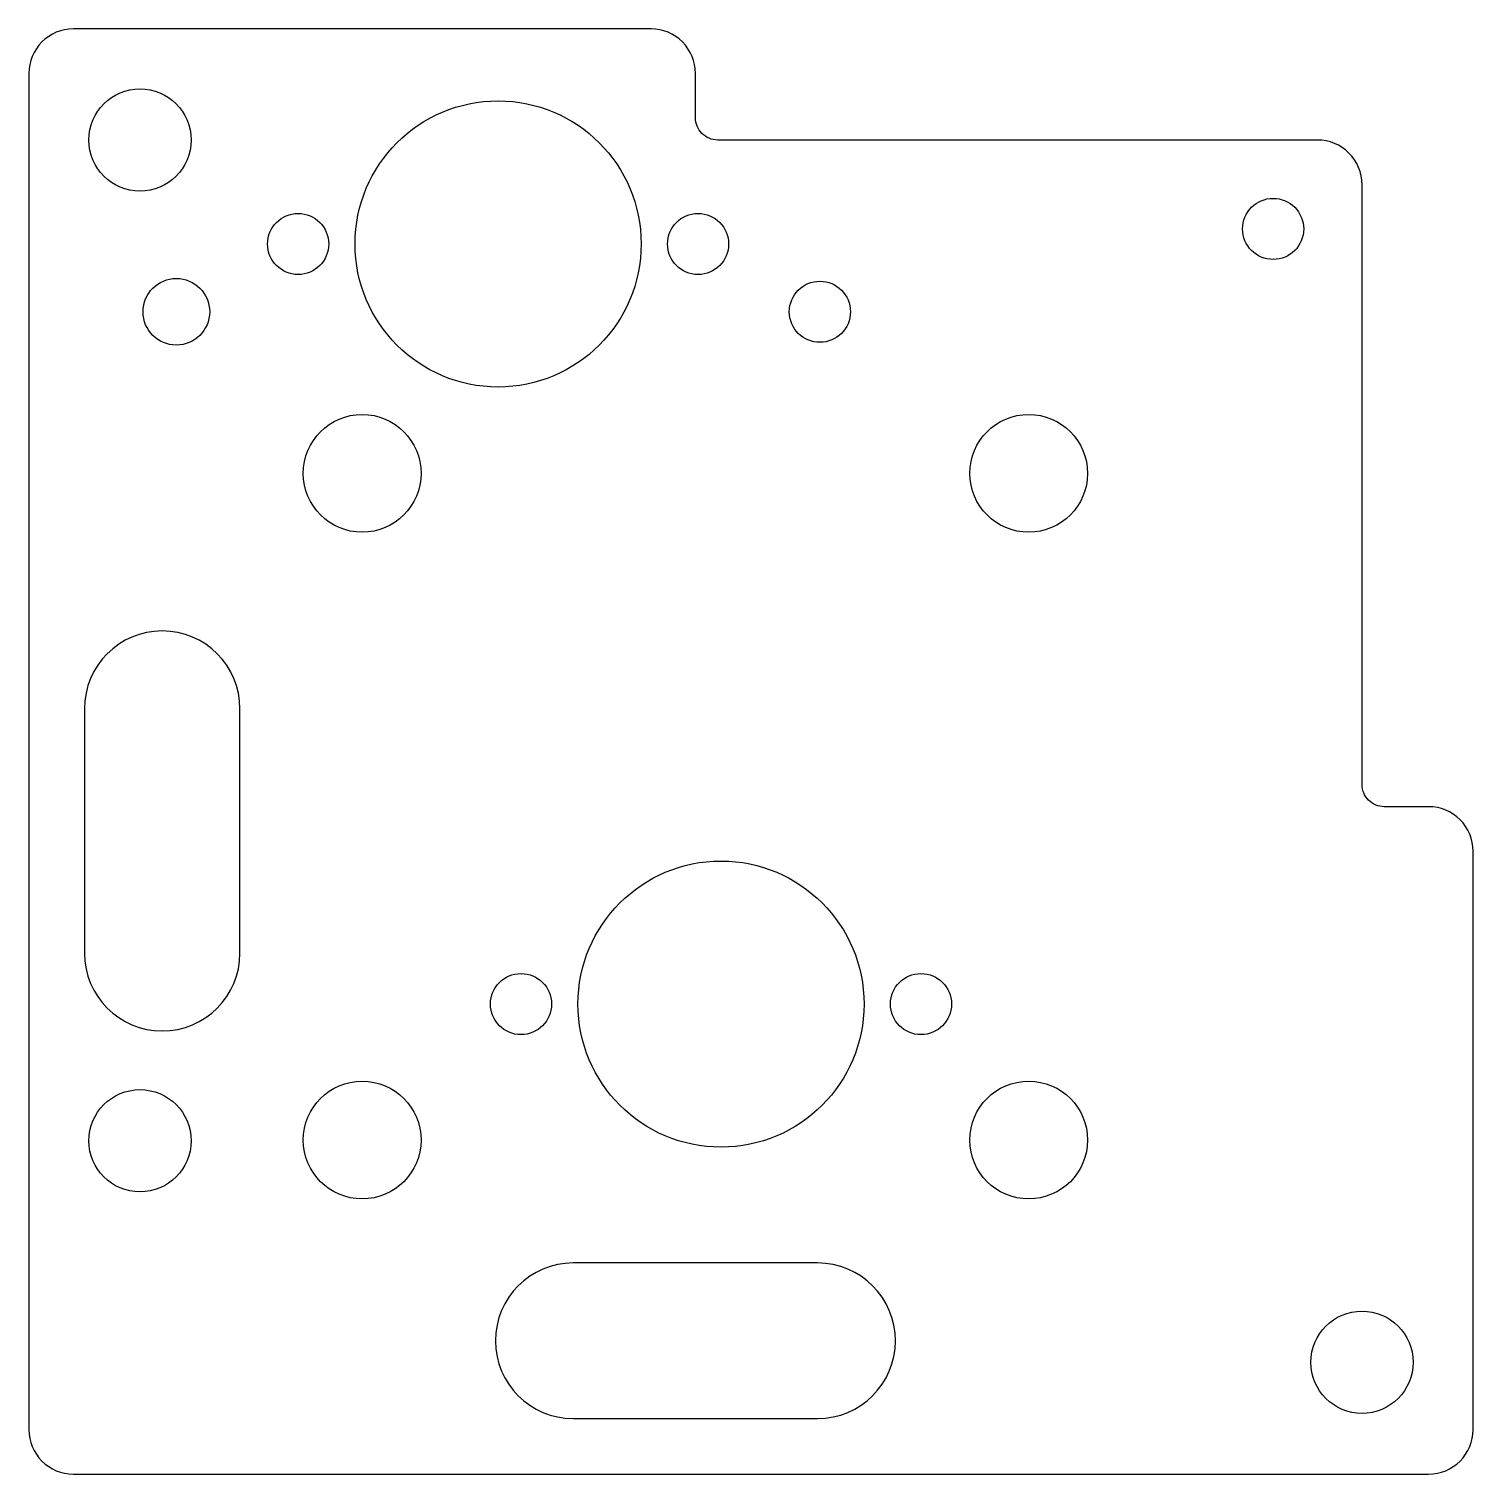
# Model space of a CAD drawing. Header units: millimetres. Extents: x -30 to 35, y -30 to 35.
import ezdxf

# ---------------------------------------------------------------- set-up
doc = ezdxf.new("R2010")
doc.units = ezdxf.units.MM
doc.layers.get('0').update_dxf_attribs({"linetype": 'CONTINUOUS'})

msp = doc.modelspace()

# ---------------------------------------------------------------- linework, layer by layer
for points in [[(0, 33, 0.414214), (-2, 35), (-28, 35, 0.414214), (-30, 33), (-30, -28.032, 0.414214), (-28, -30.032), (33, -30.032, 0.414214), (35, -28.032), (35, -2, 0.414214), (33, 0), (31, 0, -0.414214), (30, 1), (30, 28, 0.414214), (28, 30), (1, 30, -0.414214), (0, 31)], [(-27.5, 4.409), (-27.5, -6.591, 1), (-20.5, -6.591), (-20.5, 4.409, 1)], [(5.5, -20.532), (-5.5, -20.532, 1), (-5.5, -27.532), (5.5, -27.532, 1)]]:
    msp.add_lwpolyline(points, format="xyb", close=True)
for centre, radius in [((-25, 30), 2.3), ((-8.882, 25.323), 6.438), ((26, 26), 1.375), ((-17.882, 25.323), 1.375), ((0.118, 25.323), 1.375), ((-23.364, 22.271), 1.5), ((5.6, 22.271), 1.375), ((-15, 15), 2.65), ((15, 15), 2.65), ((1.15, -8.882), 6.438), ((-7.85, -8.882), 1.375), ((10.15, -8.882), 1.375), ((-15, -15), 2.65), ((15, -15), 2.65), ((-25, -15.032), 2.3), ((30, -25), 2.3)]:
    msp.add_circle(centre, radius)

doc.saveas('drawing.dxf')
